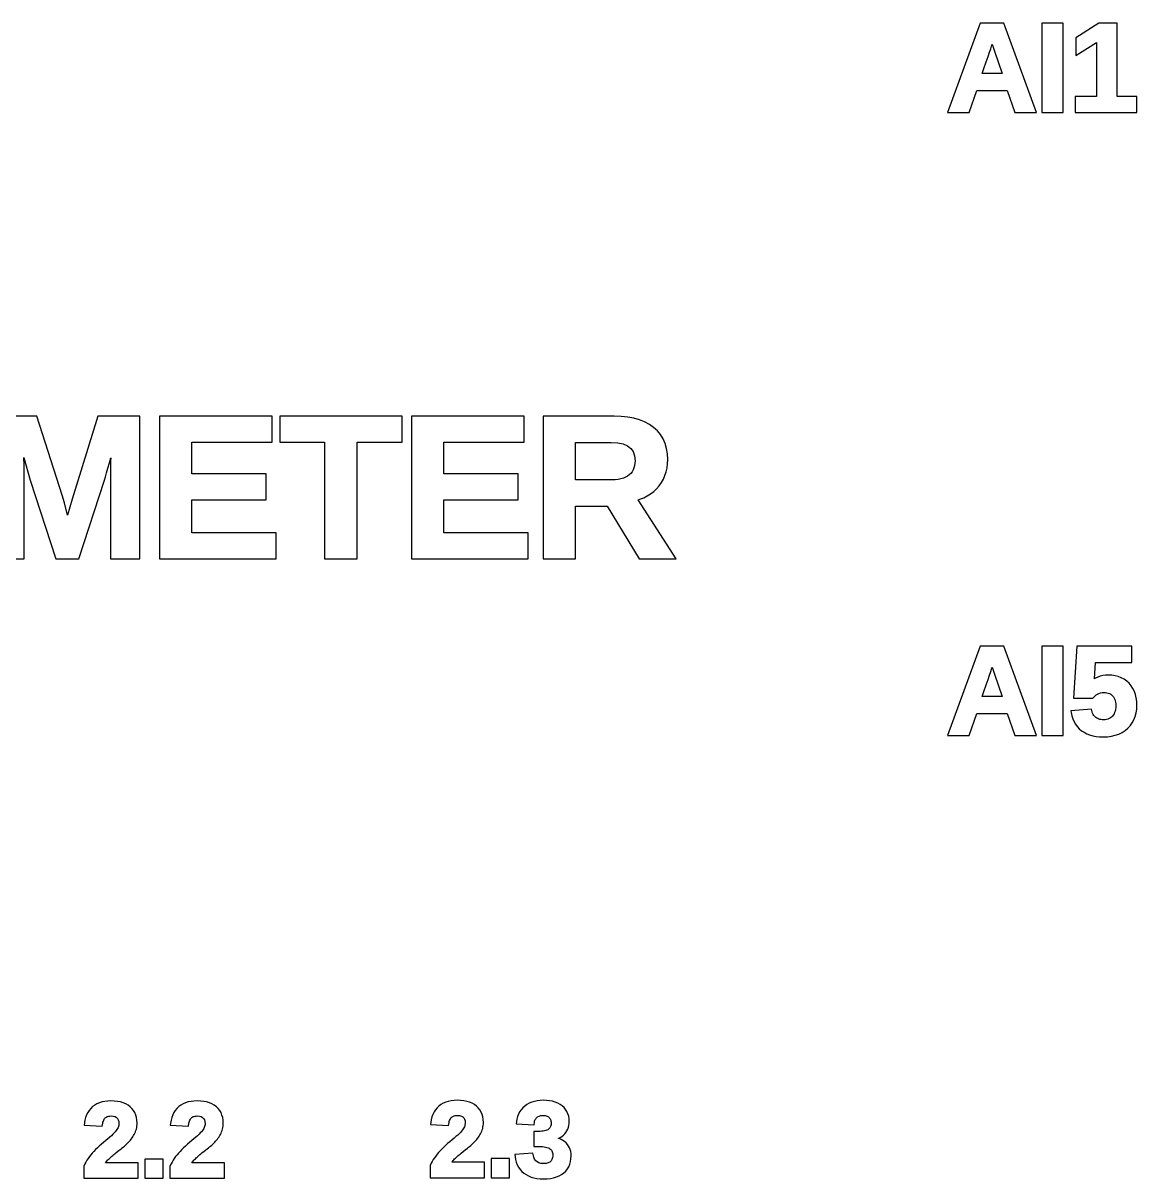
# Model space of a CAD drawing. Header units: metres. Extents: x 3 to 171, y -107 to -32.
# Drawn here: x 46.23 to 78.39, y -64.91 to -31.55 of the extents above; entities that cross this region are included whole.
import ezdxf

# ---------------------------------------------------------------- set-up
doc = ezdxf.new("R2010")
doc.units = ezdxf.units.M

msp = doc.modelspace()

# ---------------------------------------------------------------- linework, layer by layer
for p, q in [((73.8673, -31.5488), (72.9246, -34.1331)), ((74.5509, -31.5488), (73.8673, -31.5488)), ((75.49, -34.1331), (74.5509, -31.5488)), ((76.2645, -31.5488), (75.6444, -31.5488)), ((75.6444, -31.5488), (75.6444, -34.1331)), ((76.2645, -34.1331), (76.2645, -31.5488)), ((77.287, -31.5488), (76.6294, -31.9754)), ((77.8208, -31.5488), (77.287, -31.5488)), ((77.8208, -33.6646), (77.8208, -31.5488)), ((76.6294, -31.9754), (76.6294, -32.4824)), ((74.1358, -32.3844), (74.1688, -32.2866)), ((74.1688, -32.2866), (74.1915, -32.2184)), ((74.1915, -32.2184), (74.2039, -32.1797)), ((74.2039, -32.1797), (74.2108, -32.1571)), ((74.2108, -32.1571), (74.2744, -32.3585)), ((74.2744, -32.3585), (74.497, -33.0069)), ((76.6294, -32.4824), (77.2254, -32.1104)), ((77.2254, -32.1104), (77.2254, -33.6646)), ((73.9746, -32.8563), (74.0387, -32.6692)), ((74.0387, -32.6692), (74.0924, -32.5119)), ((74.0924, -32.5119), (74.1358, -32.3844)), ((73.923, -33.0069), (73.9746, -32.8563)), ((74.497, -33.0069), (73.923, -33.0069)), ((73.5517, -34.1331), (73.7721, -33.4983)), ((73.7721, -33.4983), (74.6478, -33.4983)), ((74.6478, -33.4983), (74.8682, -34.1331)), ((77.2254, -33.6646), (76.61, -33.6646)), ((76.61, -33.6646), (76.61, -34.1331)), ((78.3903, -33.6646), (77.8208, -33.6646)), ((78.3903, -34.1331), (78.3903, -33.6646)), ((72.9246, -34.1331), (73.5517, -34.1331)), ((74.8682, -34.1331), (75.49, -34.1331)), ((75.6444, -34.1331), (76.2645, -34.1331)), ((76.61, -34.1331), (78.3903, -34.1331)), ((46.6292, -42.8979), (45.4177, -42.8979)), ((47.3583, -45.1776), (46.6292, -42.8979)), ((48.3902, -42.8979), (47.6413, -45.2891)), ((49.5962, -42.8979), (48.3902, -42.8979)), ((49.5962, -47.0109), (49.5962, -42.8979)), ((53.4188, -42.8979), (50.163, -42.8979)), ((50.163, -42.8979), (50.163, -47.0109)), ((53.4188, -43.6472), (53.4188, -42.8979)), ((57.1728, -42.8979), (53.638, -42.8979)), ((53.638, -42.8979), (53.638, -43.6472)), ((57.1728, -43.6472), (57.1728, -42.8979)), ((60.6981, -42.8979), (57.4424, -42.8979)), ((57.4424, -42.8979), (57.4424, -47.0109)), ((60.6981, -43.6472), (60.6981, -42.8979)), ((63.2979, -42.8979), (61.242, -42.8979)), ((61.242, -42.8979), (61.242, -47.0109)), ((63.4988, -42.9043), (63.2979, -42.8979)), ((63.6875, -42.9236), (63.4988, -42.9043)), ((63.8634, -42.9559), (63.6875, -42.9236)), ((64.0262, -43.0013), (63.8634, -42.9559)), ((64.1761, -43.06), (64.0262, -43.0013)), ((64.3128, -43.1321), (64.1761, -43.06)), ((64.4361, -43.2177), (64.3128, -43.1321)), ((64.5446, -43.3159), (64.4361, -43.2177)), ((64.6367, -43.4261), (64.5446, -43.3159)), ((51.1033, -44.5555), (51.1033, -43.6472)), ((51.1033, -43.6472), (53.4188, -43.6472)), ((53.638, -43.6472), (54.9339, -43.6472)), ((54.9339, -43.6472), (54.9339, -47.0109)), ((55.8741, -43.6472), (57.1728, -43.6472)), ((55.8741, -47.0109), (55.8741, -43.6472)), ((58.3826, -44.5555), (58.3826, -43.6472)), ((58.3826, -43.6472), (60.6981, -43.6472)), ((62.1822, -44.7349), (62.1822, -43.6501)), ((62.1822, -43.6501), (63.2073, -43.6501)), ((63.2073, -43.6501), (63.3985, -43.6616)), ((63.3985, -43.6616), (63.5562, -43.6951)), ((63.5562, -43.6951), (63.6817, -43.7496)), ((64.7121, -43.5479), (64.6367, -43.4261)), ((64.7706, -43.6808), (64.7121, -43.5479)), ((64.8122, -43.8247), (64.7706, -43.6808)), ((63.6817, -43.7496), (63.7767, -43.8238)), ((63.7767, -43.8238), (63.8439, -43.9182)), ((63.8439, -43.9182), (63.885, -44.0358)), ((63.885, -44.0358), (63.8992, -44.1796)), ((64.837, -43.9791), (64.8122, -43.8247)), ((64.8452, -44.1439), (64.837, -43.9791)), ((46.2527, -44.1364), (46.2504, -44.0842)), ((46.2504, -44.0842), (46.4366, -44.7368)), ((46.2576, -44.2616), (46.2527, -44.1364)), ((46.2611, -44.3686), (46.2576, -44.2616)), ((46.2632, -44.4576), (46.2611, -44.3686)), ((48.6799, -44.3918), (48.7227, -44.239)), ((48.7227, -44.239), (48.7606, -44.1008)), ((48.7514, -44.3624), (48.7507, -44.41)), ((48.7524, -44.3272), (48.7514, -44.3624)), ((48.7543, -44.27), (48.7524, -44.3272)), ((48.7571, -44.1908), (48.7543, -44.27)), ((48.7606, -44.1008), (48.7571, -44.1908)), ((63.8854, -44.3219), (63.8683, -44.3853)), ((63.8957, -44.253), (63.8854, -44.3219)), ((63.8992, -44.1796), (63.8957, -44.253)), ((64.825, -44.3842), (64.8402, -44.2664)), ((64.8402, -44.2664), (64.8452, -44.1439)), ((46.2639, -44.5283), (46.2632, -44.4576)), ((46.2639, -47.0109), (46.2639, -44.5283)), ((48.5771, -44.7374), (48.6071, -44.6411)), ((48.6071, -44.6411), (48.6414, -44.5259)), ((48.6414, -44.5259), (48.6799, -44.3918)), ((48.7501, -44.4811), (48.75, -44.5049)), ((48.75, -44.5049), (48.75, -44.5285)), ((48.75, -44.5285), (48.75, -47.0109)), ((48.7503, -44.4574), (48.7501, -44.4811)), ((48.7505, -44.4337), (48.7503, -44.4574)), ((48.7507, -44.41), (48.7505, -44.4337)), ((53.245, -44.5555), (51.1033, -44.5555)), ((53.245, -45.3048), (53.245, -44.5555)), ((60.5244, -44.5555), (58.3826, -44.5555)), ((60.5244, -45.3048), (60.5244, -44.5555)), ((63.5623, -44.6857), (63.491, -44.707)), ((63.6267, -44.6586), (63.5623, -44.6857)), ((63.6838, -44.626), (63.6267, -44.6586)), ((63.734, -44.5877), (63.6838, -44.626)), ((63.7777, -44.5442), (63.734, -44.5877)), ((63.8145, -44.4961), (63.7777, -44.5442)), ((63.8447, -44.4432), (63.8145, -44.4961)), ((63.8683, -44.3853), (63.8447, -44.4432)), ((64.7178, -44.7099), (64.7638, -44.6061)), ((64.7638, -44.6061), (64.7995, -44.4975)), ((64.7995, -44.4975), (64.825, -44.3842)), ((46.4366, -44.7368), (47.1715, -47.0109)), ((47.8424, -47.0109), (48.5771, -44.7374)), ((63.2308, -44.7349), (62.1822, -44.7349)), ((63.3254, -44.7317), (63.2308, -44.7349)), ((63.412, -44.7224), (63.3254, -44.7317)), ((63.491, -44.707), (63.412, -44.7224)), ((64.4381, -45.0676), (64.5204, -44.9895)), ((64.5204, -44.9895), (64.5954, -44.9026)), ((64.5954, -44.9026), (64.6617, -44.8088)), ((64.6617, -44.8088), (64.7178, -44.7099)), ((47.4214, -45.3955), (47.3583, -45.1776)), ((47.6413, -45.2891), (47.5121, -45.7527)), ((51.1033, -46.2615), (51.1033, -45.3048)), ((51.1033, -45.3048), (53.245, -45.3048)), ((58.3826, -46.2615), (58.3826, -45.3048)), ((58.3826, -45.3048), (60.5244, -45.3048)), ((63.988, -45.3045), (64.0381, -45.2903)), ((65.0862, -47.0109), (63.988, -45.3045)), ((64.0381, -45.2903), (64.1485, -45.2482)), ((64.1485, -45.2482), (64.252, -45.1971)), ((64.252, -45.1971), (64.3486, -45.1368)), ((64.3486, -45.1368), (64.4381, -45.0676)), ((47.5121, -45.7527), (47.4214, -45.3955)), ((62.1822, -45.4871), (63.0896, -45.4871)), ((62.1822, -47.0109), (62.1822, -45.4871)), ((63.0896, -45.4871), (64.0209, -47.0109)), ((53.5356, -46.2615), (51.1033, -46.2615)), ((53.5356, -47.0109), (53.5356, -46.2615)), ((60.8149, -46.2615), (58.3826, -46.2615)), ((60.8149, -47.0109), (60.8149, -46.2615)), ((45.4177, -47.0109), (46.2639, -47.0109)), ((47.1715, -47.0109), (47.8424, -47.0109)), ((48.75, -47.0109), (49.5962, -47.0109)), ((50.163, -47.0109), (53.5356, -47.0109)), ((54.9339, -47.0109), (55.8741, -47.0109)), ((57.4424, -47.0109), (60.8149, -47.0109)), ((61.242, -47.0109), (62.1822, -47.0109)), ((64.0209, -47.0109), (65.0862, -47.0109)), ((73.8673, -49.5309), (72.9246, -52.1152)), ((74.5509, -49.5309), (73.8673, -49.5309)), ((75.49, -52.1152), (74.5509, -49.5309)), ((76.2645, -49.5309), (75.6444, -49.5309)), ((75.6444, -49.5309), (75.6444, -52.1152)), ((76.2645, -52.1152), (76.2645, -49.5309)), ((76.6553, -49.5309), (76.5628, -51.0291)), ((78.2457, -49.5309), (76.6553, -49.5309)), ((78.2457, -49.9995), (78.2457, -49.5309)), ((77.1682, -50.4738), (77.1988, -49.9995)), ((77.1988, -49.9995), (78.2457, -49.9995)), ((74.0924, -50.4941), (74.1358, -50.3665)), ((74.1358, -50.3665), (74.1688, -50.2687)), ((74.1688, -50.2687), (74.1915, -50.2005)), ((74.1915, -50.2005), (74.2039, -50.1618)), ((74.2039, -50.1618), (74.2108, -50.1392)), ((74.2108, -50.1392), (74.2744, -50.3406)), ((74.2744, -50.3406), (74.497, -50.989)), ((77.4813, -50.3718), (77.405, -50.3822)), ((77.5611, -50.3684), (77.4813, -50.3718)), ((77.6641, -50.3731), (77.5611, -50.3684)), ((77.7618, -50.3873), (77.6641, -50.3731)), ((73.9746, -50.8384), (74.0387, -50.6514)), ((74.0387, -50.6514), (74.0924, -50.4941)), ((77.1973, -50.4555), (77.1682, -50.4738)), ((77.2628, -50.424), (77.1973, -50.4555)), ((77.3321, -50.3996), (77.2628, -50.424)), ((77.405, -50.3822), (77.3321, -50.3996)), ((77.8541, -50.4112), (77.7618, -50.3873)), ((77.9407, -50.4449), (77.8541, -50.4112)), ((78.0213, -50.4883), (77.9407, -50.4449)), ((78.0958, -50.5414), (78.0213, -50.4883)), ((78.1639, -50.6041), (78.0958, -50.5414)), ((78.2243, -50.675), (78.1639, -50.6041)), ((78.2754, -50.7529), (78.2243, -50.675)), ((73.923, -50.989), (73.9746, -50.8384)), ((74.497, -50.989), (73.923, -50.989)), ((76.5628, -51.0291), (77.1211, -51.0291)), ((77.1211, -51.0291), (77.1728, -50.9725)), ((77.1728, -50.9725), (77.2099, -50.9406)), ((77.2099, -50.9406), (77.2494, -50.9147)), ((77.2494, -50.9147), (77.2914, -50.8947)), ((77.2914, -50.8947), (77.3363, -50.8804)), ((77.3363, -50.8804), (77.3842, -50.8717)), ((77.3842, -50.8717), (77.4362, -50.8687)), ((77.4362, -50.8687), (77.4827, -50.8709)), ((77.4827, -50.8709), (77.5256, -50.8773)), ((77.5256, -50.8773), (77.565, -50.8878)), ((77.565, -50.8878), (77.6006, -50.9021)), ((77.6006, -50.9021), (77.6331, -50.9204)), ((77.6331, -50.9204), (77.6625, -50.9427)), ((77.6625, -50.9427), (77.6893, -50.9693)), ((77.6893, -50.9693), (77.7132, -50.9996)), ((77.7132, -50.9996), (77.7334, -51.0328)), ((77.7334, -51.0328), (77.7502, -51.0693)), ((78.3171, -50.8374), (78.2754, -50.7529)), ((78.3493, -50.9284), (78.3171, -50.8374)), ((78.3722, -51.0256), (78.3493, -50.9284)), ((78.3858, -51.1289), (78.3722, -51.0256)), ((77.0761, -51.3508), (76.483, -51.3994)), ((77.099, -51.4321), (77.0761, -51.3508)), ((77.7502, -51.0693), (77.7634, -51.1088)), ((77.7724, -51.3591), (77.7621, -51.4073)), ((77.7634, -51.1088), (77.7729, -51.1519)), ((77.7786, -51.3065), (77.7724, -51.3591)), ((77.7729, -51.1519), (77.7788, -51.1987)), ((77.7807, -51.2489), (77.7786, -51.3065)), ((77.7788, -51.1987), (77.7807, -51.2489)), ((78.3693, -51.4607), (78.3851, -51.3526)), ((78.3851, -51.3526), (78.3904, -51.2384)), ((78.3904, -51.2384), (78.3858, -51.1289)), ((73.5517, -52.1152), (73.7721, -51.4804)), ((73.7721, -51.4804), (74.6478, -51.4804)), ((74.6478, -51.4804), (74.8682, -52.1152)), ((76.483, -51.3994), (76.5139, -51.5453)), ((76.5139, -51.5453), (76.541, -51.632)), ((76.541, -51.632), (76.5758, -51.7127)), ((77.1123, -51.4683), (77.099, -51.4321)), ((77.1276, -51.5007), (77.1123, -51.4683)), ((77.1446, -51.5293), (77.1276, -51.5007)), ((77.1635, -51.5544), (77.1446, -51.5293)), ((77.1839, -51.576), (77.1635, -51.5544)), ((77.2064, -51.5947), (77.1839, -51.576)), ((77.2312, -51.6109), (77.2064, -51.5947)), ((77.258, -51.6249), (77.2312, -51.6109)), ((77.2869, -51.6363), (77.258, -51.6249)), ((77.3179, -51.6453), (77.2869, -51.6363)), ((77.3513, -51.6519), (77.3179, -51.6453)), ((77.3871, -51.6559), (77.3513, -51.6519)), ((77.425, -51.6572), (77.3871, -51.6559)), ((77.4716, -51.655), (77.425, -51.6572)), ((77.5148, -51.6486), (77.4716, -51.655)), ((77.5544, -51.638), (77.5148, -51.6486)), ((77.5908, -51.6235), (77.5544, -51.638)), ((77.6244, -51.6048), (77.5908, -51.6235)), ((77.6554, -51.5821), (77.6244, -51.6048)), ((77.6839, -51.555), (77.6554, -51.5821)), ((77.7089, -51.5243), (77.6839, -51.555)), ((77.7304, -51.4895), (77.7089, -51.5243)), ((77.7481, -51.4506), (77.7304, -51.4895)), ((77.7621, -51.4073), (77.7481, -51.4506)), ((78.2572, -51.7468), (78.3054, -51.6581)), ((78.3054, -51.6581), (78.3428, -51.5626)), ((78.3428, -51.5626), (78.3693, -51.4607)), ((76.5758, -51.7127), (76.6183, -51.7873)), ((76.6183, -51.7873), (76.6684, -51.8555)), ((76.6684, -51.8555), (76.7262, -51.9172)), ((76.7262, -51.9172), (76.7913, -51.9721)), ((76.7913, -51.9721), (76.8633, -52.0199)), ((76.8633, -52.0199), (76.9414, -52.0602)), ((77.8691, -52.0704), (77.9634, -52.0249)), ((77.9634, -52.0249), (78.05, -51.9691)), ((78.05, -51.9691), (78.1288, -51.9032)), ((78.1288, -51.9032), (78.1983, -51.8286)), ((78.1983, -51.8286), (78.2572, -51.7468)), ((72.9246, -52.1152), (73.5517, -52.1152)), ((74.8682, -52.1152), (75.49, -52.1152)), ((75.6444, -52.1152), (76.2645, -52.1152)), ((76.9414, -52.0602), (77.0256, -52.0929)), ((77.0256, -52.0929), (77.1155, -52.1182)), ((77.1155, -52.1182), (77.2113, -52.1362)), ((77.2113, -52.1362), (77.3127, -52.1469)), ((77.3127, -52.1469), (77.4201, -52.1505)), ((77.4201, -52.1505), (77.5428, -52.1455)), ((77.5428, -52.1455), (77.6587, -52.1306)), ((77.6587, -52.1306), (77.7675, -52.1057)), ((77.7675, -52.1057), (77.8691, -52.0704)), ((48.432, -62.712), (48.3612, -62.7424)), ((48.5079, -62.6886), (48.432, -62.712)), ((48.5889, -62.672), (48.5079, -62.6886)), ((48.6749, -62.6621), (48.5889, -62.672)), ((48.7658, -62.6588), (48.6749, -62.6621)), ((48.8634, -62.6621), (48.7658, -62.6588)), ((48.9549, -62.672), (48.8634, -62.6621)), ((49.0404, -62.6888), (48.9549, -62.672)), ((49.1198, -62.7124), (49.0404, -62.6888)), ((49.1932, -62.743), (49.1198, -62.7124)), ((50.9205, -62.712), (50.8497, -62.7424)), ((50.9964, -62.6886), (50.9205, -62.712)), ((51.0774, -62.672), (50.9964, -62.6886)), ((51.1634, -62.6621), (51.0774, -62.672)), ((51.2544, -62.6588), (51.1634, -62.6621)), ((51.3519, -62.6621), (51.2544, -62.6588)), ((51.4434, -62.672), (51.3519, -62.6621)), ((51.5289, -62.6888), (51.4434, -62.672)), ((51.6084, -62.7124), (51.5289, -62.6888)), ((51.6817, -62.743), (51.6084, -62.7124)), ((58.4319, -62.6949), (58.3612, -62.7253)), ((58.5079, -62.6714), (58.4319, -62.6949)), ((58.5889, -62.6548), (58.5079, -62.6714)), ((58.6749, -62.6449), (58.5889, -62.6548)), ((58.7658, -62.6416), (58.6749, -62.6449)), ((58.8634, -62.6449), (58.7658, -62.6416)), ((58.9549, -62.6549), (58.8634, -62.6449)), ((59.0404, -62.6716), (58.9549, -62.6549)), ((59.1198, -62.6952), (59.0404, -62.6716)), ((59.1932, -62.7259), (59.1198, -62.6952)), ((60.9153, -62.6948), (60.8434, -62.7251)), ((60.9918, -62.6714), (60.9153, -62.6948)), ((61.0729, -62.6548), (60.9918, -62.6714)), ((61.1584, -62.6449), (61.0729, -62.6548)), ((61.2484, -62.6416), (61.1584, -62.6449)), ((61.3432, -62.6448), (61.2484, -62.6416)), ((61.4325, -62.6543), (61.3432, -62.6448)), ((61.5163, -62.6703), (61.4325, -62.6543)), ((61.5946, -62.6928), (61.5163, -62.6703)), ((61.6673, -62.7221), (61.5946, -62.6928)), ((48.0951, -62.9951), (48.0614, -63.0639)), ((48.1354, -62.9321), (48.0951, -62.9951)), ((48.1825, -62.8751), (48.1354, -62.9321)), ((48.2361, -62.8242), (48.1825, -62.8751)), ((48.2959, -62.7798), (48.2361, -62.8242)), ((48.3612, -62.7424), (48.2959, -62.7798)), ((49.2602, -62.7809), (49.1932, -62.743)), ((49.3206, -62.8259), (49.2602, -62.7809)), ((49.3736, -62.8774), (49.3206, -62.8259)), ((49.4186, -62.9347), (49.3736, -62.8774)), ((49.4555, -62.9977), (49.4186, -62.9347)), ((49.484, -63.0659), (49.4555, -62.9977)), ((50.5836, -62.9951), (50.5499, -63.0639)), ((50.624, -62.9321), (50.5836, -62.9951)), ((50.6711, -62.8751), (50.624, -62.9321)), ((50.7247, -62.8242), (50.6711, -62.8751)), ((50.7844, -62.7798), (50.7247, -62.8242)), ((50.8497, -62.7424), (50.7844, -62.7798)), ((51.7487, -62.7809), (51.6817, -62.743)), ((51.8091, -62.8259), (51.7487, -62.7809)), ((51.8621, -62.8774), (51.8091, -62.8259)), ((51.9072, -62.9347), (51.8621, -62.8774)), ((51.944, -62.9977), (51.9072, -62.9347)), ((51.9725, -63.0659), (51.944, -62.9977)), ((58.0614, -63.0467), (58.0344, -63.1209)), ((58.0951, -62.978), (58.0614, -63.0467)), ((58.1354, -62.915), (58.0951, -62.978)), ((58.1825, -62.8579), (58.1354, -62.915)), ((58.2361, -62.807), (58.1825, -62.8579)), ((58.2959, -62.7627), (58.2361, -62.807)), ((58.3612, -62.7253), (58.2959, -62.7627)), ((59.2602, -62.7637), (59.1932, -62.7259)), ((59.3205, -62.8087), (59.2602, -62.7637)), ((59.3736, -62.8602), (59.3205, -62.8087)), ((59.4186, -62.9175), (59.3736, -62.8602)), ((59.4555, -62.9805), (59.4186, -62.9175)), ((59.484, -63.0487), (59.4555, -62.9805)), ((59.5042, -63.1219), (59.484, -63.0487)), ((60.5324, -63.0385), (60.5047, -63.1093)), ((60.5673, -62.9727), (60.5324, -63.0385)), ((60.6093, -62.9119), (60.5673, -62.9727)), ((60.6584, -62.8563), (60.6093, -62.9119)), ((60.7144, -62.8062), (60.6584, -62.8563)), ((60.7764, -62.7622), (60.7144, -62.8062)), ((60.8434, -62.7251), (60.7764, -62.7622)), ((61.7342, -62.7581), (61.6673, -62.7221)), ((61.7952, -62.801), (61.7342, -62.7581)), ((61.8492, -62.8501), (61.7952, -62.801)), ((61.8953, -62.9047), (61.8492, -62.8501)), ((61.9331, -62.9646), (61.8953, -62.9047)), ((61.9625, -63.0295), (61.9331, -62.9646)), ((61.9833, -63.0991), (61.9625, -63.0295)), ((48.014, -63.2176), (47.9915, -63.3554)), ((47.9915, -63.3554), (48.5135, -63.3849)), ((48.0344, -63.138), (48.014, -63.2176)), ((48.0614, -63.0639), (48.0344, -63.138)), ((48.5135, -63.3849), (48.528, -63.3028)), ((48.528, -63.3028), (48.5361, -63.2693)), ((48.5361, -63.2693), (48.546, -63.2392)), ((48.546, -63.2392), (48.5573, -63.2125)), ((48.5573, -63.2125), (48.5701, -63.1887)), ((48.5701, -63.1887), (48.5842, -63.1681)), ((48.5842, -63.1681), (48.5993, -63.1507)), ((48.5993, -63.1507), (48.616, -63.1358)), ((48.616, -63.1358), (48.6347, -63.1232)), ((48.6347, -63.1232), (48.6557, -63.1128)), ((48.6557, -63.1128), (48.6795, -63.1044)), ((48.6795, -63.1044), (48.7061, -63.0982)), ((48.7061, -63.0982), (48.736, -63.0944)), ((48.736, -63.0944), (48.768, -63.0931)), ((48.768, -63.0931), (48.8335, -63.0981)), ((48.8335, -63.0981), (48.8852, -63.1121)), ((48.8852, -63.1121), (48.9244, -63.1339)), ((48.9244, -63.1339), (48.9539, -63.1632)), ((48.9539, -63.1632), (48.9757, -63.2022)), ((48.9757, -63.2022), (48.9897, -63.2533)), ((48.9888, -63.3709), (48.9811, -63.3985)), ((48.9933, -63.3442), (48.9888, -63.3709)), ((48.9897, -63.2533), (48.9948, -63.318)), ((48.9948, -63.318), (48.9933, -63.3442)), ((49.5042, -63.1391), (49.484, -63.0659)), ((49.5162, -63.2171), (49.5042, -63.1391)), ((49.515, -63.3876), (49.5188, -63.3442)), ((49.5201, -63.2992), (49.5162, -63.2171)), ((49.5188, -63.3442), (49.5201, -63.2992)), ((50.5026, -63.2176), (50.48, -63.3554)), ((50.48, -63.3554), (51.0021, -63.3849)), ((50.523, -63.138), (50.5026, -63.2176)), ((50.5499, -63.0639), (50.523, -63.138)), ((51.0021, -63.3849), (51.0165, -63.3028)), ((51.0165, -63.3028), (51.0247, -63.2693)), ((51.0247, -63.2693), (51.0345, -63.2392)), ((51.0345, -63.2392), (51.0458, -63.2125)), ((51.0458, -63.2125), (51.0586, -63.1887)), ((51.0586, -63.1887), (51.0728, -63.1681)), ((51.0728, -63.1681), (51.0879, -63.1507)), ((51.0879, -63.1507), (51.1046, -63.1358)), ((51.1046, -63.1358), (51.1232, -63.1232)), ((51.1232, -63.1232), (51.1442, -63.1128)), ((51.1442, -63.1128), (51.168, -63.1044)), ((51.168, -63.1044), (51.1947, -63.0982)), ((51.1947, -63.0982), (51.2245, -63.0944)), ((51.2245, -63.0944), (51.2565, -63.0931)), ((51.2565, -63.0931), (51.3221, -63.0981)), ((51.3221, -63.0981), (51.3737, -63.1121)), ((51.3737, -63.1121), (51.413, -63.1339)), ((51.413, -63.1339), (51.4425, -63.1632)), ((51.4425, -63.1632), (51.4643, -63.2022)), ((51.4643, -63.2022), (51.4783, -63.2533)), ((51.4773, -63.3709), (51.4696, -63.3985)), ((51.4818, -63.3442), (51.4773, -63.3709)), ((51.4783, -63.2533), (51.4833, -63.318)), ((51.4833, -63.318), (51.4818, -63.3442)), ((51.9927, -63.1391), (51.9725, -63.0659)), ((52.0047, -63.2171), (51.9927, -63.1391)), ((52.0035, -63.3876), (52.0074, -63.3442)), ((52.0086, -63.2992), (52.0047, -63.2171)), ((52.0074, -63.3442), (52.0086, -63.2992)), ((58.014, -63.2004), (57.9915, -63.3382)), ((57.9915, -63.3382), (58.5135, -63.3677)), ((58.0344, -63.1209), (58.014, -63.2004)), ((58.5135, -63.3677), (58.528, -63.2856)), ((58.528, -63.2856), (58.5361, -63.2521)), ((58.5361, -63.2521), (58.5459, -63.2221)), ((58.5459, -63.2221), (58.5573, -63.1952)), ((58.5573, -63.1952), (58.5701, -63.1716)), ((58.5701, -63.1716), (58.5842, -63.151)), ((58.5842, -63.151), (58.5994, -63.1334)), ((58.5994, -63.1334), (58.616, -63.1186)), ((58.616, -63.1186), (58.6347, -63.106)), ((58.6347, -63.106), (58.6556, -63.0956)), ((58.6556, -63.0956), (58.6795, -63.0872)), ((58.6795, -63.0872), (58.7061, -63.081)), ((58.7061, -63.081), (58.736, -63.0772)), ((58.736, -63.0772), (58.768, -63.0759)), ((58.768, -63.0759), (58.8335, -63.0809)), ((58.8335, -63.0809), (58.8852, -63.095)), ((58.8852, -63.095), (58.9244, -63.1167)), ((58.9244, -63.1167), (58.9539, -63.146)), ((58.9539, -63.146), (58.9757, -63.185)), ((58.9811, -63.3813), (58.9701, -63.4095)), ((58.9757, -63.185), (58.9897, -63.2361)), ((58.9888, -63.3537), (58.9811, -63.3813)), ((58.9933, -63.327), (58.9888, -63.3537)), ((58.9897, -63.2361), (58.9948, -63.3009)), ((58.9948, -63.3009), (58.9933, -63.327)), ((59.5162, -63.1999), (59.5042, -63.1219)), ((59.5086, -63.4129), (59.515, -63.3705)), ((59.515, -63.3705), (59.5188, -63.327)), ((59.5201, -63.282), (59.5162, -63.1999)), ((59.5188, -63.327), (59.5201, -63.282)), ((60.4842, -63.1846), (60.462, -63.3165)), ((60.462, -63.3165), (60.9831, -63.3536)), ((60.5047, -63.1093), (60.4842, -63.1846)), ((60.9831, -63.3536), (60.9937, -63.2728)), ((60.9937, -63.2728), (61.0003, -63.2434)), ((61.0003, -63.2434), (61.009, -63.217)), ((61.009, -63.217), (61.0199, -63.193)), ((61.0199, -63.193), (61.0327, -63.1715)), ((61.0327, -63.1715), (61.0477, -63.1521)), ((61.0477, -63.1521), (61.0649, -63.1346)), ((61.0649, -63.1346), (61.0841, -63.1194)), ((61.0841, -63.1194), (61.105, -63.1064)), ((61.105, -63.1064), (61.1279, -63.0956)), ((61.1279, -63.0956), (61.1526, -63.0872)), ((61.1526, -63.0872), (61.1796, -63.081)), ((61.1796, -63.081), (61.2092, -63.0772)), ((61.2092, -63.0772), (61.2411, -63.0759)), ((61.2411, -63.0759), (61.2751, -63.0772)), ((61.2751, -63.0772), (61.3062, -63.0812)), ((61.3062, -63.0812), (61.3338, -63.0875)), ((61.3338, -63.0875), (61.3585, -63.0961)), ((61.3585, -63.0961), (61.3803, -63.1069)), ((61.3803, -63.1069), (61.3994, -63.1197)), ((61.3994, -63.1197), (61.4164, -63.1348)), ((61.4164, -63.1348), (61.4314, -63.1523)), ((61.4314, -63.1523), (61.4441, -63.1714)), ((61.4441, -63.1714), (61.4547, -63.1928)), ((61.4547, -63.1928), (61.4631, -63.2164)), ((61.4681, -63.3658), (61.4605, -63.3926)), ((61.4631, -63.2164), (61.4693, -63.2428)), ((61.4728, -63.3361), (61.4681, -63.3658)), ((61.4693, -63.2428), (61.4731, -63.2717)), ((61.4744, -63.3031), (61.4728, -63.3361)), ((61.4731, -63.2717), (61.4744, -63.3031)), ((61.9764, -63.4213), (61.9894, -63.3672)), ((61.9957, -63.173), (61.9833, -63.0991)), ((61.9894, -63.3672), (61.9971, -63.3104)), ((61.9997, -63.2509), (61.9957, -63.173)), ((61.9971, -63.3104), (61.9997, -63.2509)), ((48.7289, -63.7065), (48.6747, -63.7531)), ((48.7775, -63.6626), (48.7289, -63.7065)), ((48.8206, -63.6215), (48.7775, -63.6626)), ((48.8582, -63.5832), (48.8206, -63.6215)), ((48.89, -63.5479), (48.8582, -63.5832)), ((48.9163, -63.5155), (48.89, -63.5479)), ((48.9379, -63.4851), (48.9163, -63.5155)), ((48.9557, -63.4557), (48.9379, -63.4851)), ((48.9701, -63.4266), (48.9557, -63.4557)), ((48.9811, -63.3985), (48.9701, -63.4266)), ((49.3755, -63.7259), (49.3979, -63.6928)), ((49.3979, -63.6928), (49.419, -63.6588)), ((49.419, -63.6588), (49.4386, -63.6241)), ((49.4386, -63.6241), (49.457, -63.5883)), ((49.457, -63.5883), (49.4737, -63.5508)), ((49.4737, -63.5508), (49.4879, -63.5117)), ((49.4879, -63.5117), (49.4996, -63.4715)), ((49.4996, -63.4715), (49.5086, -63.4301)), ((49.5086, -63.4301), (49.515, -63.3876)), ((51.2174, -63.7065), (51.1632, -63.7531)), ((51.266, -63.6626), (51.2174, -63.7065)), ((51.3092, -63.6215), (51.266, -63.6626)), ((51.3467, -63.5831), (51.3092, -63.6215)), ((51.3785, -63.5479), (51.3467, -63.5831)), ((51.4048, -63.5155), (51.3785, -63.5479)), ((51.4264, -63.4851), (51.4048, -63.5155)), ((51.4442, -63.4557), (51.4264, -63.4851)), ((51.4587, -63.4266), (51.4442, -63.4557)), ((51.4696, -63.3985), (51.4587, -63.4266)), ((51.864, -63.7259), (51.8865, -63.6928)), ((51.8865, -63.6928), (51.9075, -63.6588)), ((51.9075, -63.6588), (51.9271, -63.6241)), ((51.9271, -63.6241), (51.9455, -63.5883)), ((51.9455, -63.5883), (51.9622, -63.5508)), ((51.9622, -63.5508), (51.9765, -63.5117)), ((51.9765, -63.5117), (51.9881, -63.4715)), ((51.9881, -63.4715), (51.9971, -63.4301)), ((51.9971, -63.4301), (52.0035, -63.3876)), ((58.7289, -63.6893), (58.6747, -63.7359)), ((58.7778, -63.6452), (58.7289, -63.6893)), ((58.8204, -63.6045), (58.7778, -63.6452)), ((58.8582, -63.566), (58.8204, -63.6045)), ((58.89, -63.5307), (58.8582, -63.566)), ((58.9163, -63.4983), (58.89, -63.5307)), ((58.9379, -63.468), (58.9163, -63.4983)), ((58.9557, -63.4384), (58.9379, -63.468)), ((58.9701, -63.4095), (58.9557, -63.4384)), ((59.3516, -63.741), (59.3755, -63.7087)), ((59.3755, -63.7087), (59.3979, -63.6756)), ((59.3979, -63.6756), (59.419, -63.6417)), ((59.419, -63.6417), (59.4386, -63.6069)), ((59.4386, -63.6069), (59.457, -63.5711)), ((59.457, -63.5711), (59.4737, -63.5336)), ((59.4737, -63.5336), (59.4879, -63.4945)), ((59.4879, -63.4945), (59.4996, -63.4543)), ((59.4996, -63.4543), (59.5086, -63.4129)), ((61.1614, -63.5383), (60.9747, -63.5383)), ((60.9747, -63.5383), (60.9747, -63.9769)), ((61.2085, -63.5368), (61.1614, -63.5383)), ((61.251, -63.5327), (61.2085, -63.5368)), ((61.2892, -63.5259), (61.251, -63.5327)), ((61.3234, -63.5166), (61.2892, -63.5259)), ((61.3534, -63.505), (61.3234, -63.5166)), ((61.3795, -63.4913), (61.3534, -63.505)), ((61.4019, -63.4755), (61.3795, -63.4913)), ((61.4211, -63.4577), (61.4019, -63.4755)), ((61.4371, -63.4381), (61.4211, -63.4577)), ((61.4502, -63.4165), (61.4371, -63.4381)), ((61.4605, -63.3926), (61.4502, -63.4165)), ((61.6891, -63.7376), (61.7409, -63.7115)), ((61.7409, -63.7115), (61.7886, -63.6812)), ((61.7886, -63.6812), (61.832, -63.6469)), ((61.832, -63.6469), (61.871, -63.6086)), ((61.871, -63.6086), (61.9053, -63.5666)), ((61.9053, -63.5666), (61.9343, -63.5212)), ((61.9343, -63.5212), (61.958, -63.4727)), ((61.958, -63.4727), (61.9764, -63.4213)), ((48.3749, -64.0134), (48.3227, -64.0648)), ((48.4302, -63.9615), (48.3749, -64.0134)), ((48.4886, -63.909), (48.4302, -63.9615)), ((48.5502, -63.856), (48.4886, -63.909)), ((48.6147, -63.8026), (48.5502, -63.856)), ((48.6747, -63.7531), (48.6147, -63.8026)), ((48.9668, -64.1137), (49.06, -64.0397)), ((49.06, -64.0397), (49.0918, -64.0145)), ((49.0918, -64.0145), (49.1238, -63.9885)), ((49.1238, -63.9885), (49.1552, -63.9619)), ((49.1552, -63.9619), (49.1858, -63.9346)), ((49.1858, -63.9346), (49.2155, -63.9069)), ((49.2155, -63.9069), (49.2445, -63.8786)), ((49.2445, -63.8786), (49.2725, -63.8497)), ((49.2725, -63.8497), (49.2999, -63.8202)), ((49.2999, -63.8202), (49.3264, -63.7896)), ((49.3264, -63.7896), (49.3516, -63.7582)), ((49.3516, -63.7582), (49.3755, -63.7259)), ((50.8634, -64.0134), (50.8113, -64.0648)), ((50.9187, -63.9615), (50.8634, -64.0134)), ((50.9772, -63.909), (50.9187, -63.9615)), ((51.0388, -63.856), (50.9772, -63.909)), ((51.1032, -63.8026), (51.0388, -63.856)), ((51.1632, -63.7531), (51.1032, -63.8026)), ((51.4554, -64.1137), (51.5485, -64.0397)), ((51.5485, -64.0397), (51.5803, -64.0145)), ((51.5803, -64.0145), (51.6123, -63.9885)), ((51.6123, -63.9885), (51.6438, -63.9619)), ((51.6438, -63.9619), (51.6743, -63.9346)), ((51.6743, -63.9346), (51.7041, -63.9069)), ((51.7041, -63.9069), (51.733, -63.8786)), ((51.733, -63.8786), (51.7611, -63.8497)), ((51.7611, -63.8497), (51.7885, -63.8202)), ((51.7885, -63.8202), (51.815, -63.7896)), ((51.815, -63.7896), (51.8402, -63.7582)), ((51.8402, -63.7582), (51.864, -63.7259)), ((58.3227, -64.0477), (58.2737, -64.0986)), ((58.3749, -63.9962), (58.3227, -64.0477)), ((58.4302, -63.9443), (58.3749, -63.9962)), ((58.4886, -63.8918), (58.4302, -63.9443)), ((58.5502, -63.8387), (58.4886, -63.8918)), ((58.6147, -63.7855), (58.5502, -63.8387)), ((58.6747, -63.7359), (58.6147, -63.7855)), ((58.9976, -64.0721), (59.06, -64.0225)), ((59.06, -64.0225), (59.0918, -63.9973)), ((59.0918, -63.9973), (59.1238, -63.9713)), ((59.1238, -63.9713), (59.1552, -63.9447)), ((59.1552, -63.9447), (59.1858, -63.9174)), ((59.1858, -63.9174), (59.2155, -63.8897)), ((59.2155, -63.8897), (59.2444, -63.8614)), ((59.2444, -63.8614), (59.2725, -63.8325)), ((59.2725, -63.8325), (59.2999, -63.8029)), ((59.2999, -63.8029), (59.3264, -63.7724)), ((59.3264, -63.7724), (59.3516, -63.741)), ((60.9747, -63.9769), (61.1701, -63.9769)), ((61.1701, -63.9769), (61.2231, -63.9784)), ((61.2231, -63.9784), (61.2709, -63.9827)), ((61.2709, -63.9827), (61.3142, -63.9897)), ((61.3142, -63.9897), (61.3529, -63.9993)), ((61.3529, -63.9993), (61.3871, -64.0113)), ((61.3871, -64.0113), (61.4169, -64.0255)), ((61.4169, -64.0255), (61.4427, -64.042)), ((61.4427, -64.042), (61.4643, -64.0602)), ((61.685, -63.7392), (61.6891, -63.7376)), ((61.7048, -63.7456), (61.685, -63.7392)), ((61.7625, -63.7702), (61.7048, -63.7456)), ((61.8157, -63.7996), (61.7625, -63.7702)), ((61.8643, -63.8338), (61.8157, -63.7996)), ((61.9082, -63.8729), (61.8643, -63.8338)), ((61.9467, -63.9159), (61.9082, -63.8729)), ((61.9794, -63.9625), (61.9467, -63.9159)), ((62.0062, -64.0125), (61.9794, -63.9625)), ((62.027, -64.0656), (62.0062, -64.0125)), ((48.0727, -64.3715), (48.041, -64.4241)), ((48.1072, -64.3194), (48.0727, -64.3715)), ((48.1446, -64.2679), (48.1072, -64.3194)), ((48.1848, -64.2168), (48.1446, -64.2679)), ((48.2278, -64.1662), (48.1848, -64.2168)), ((48.2737, -64.1157), (48.2278, -64.1662)), ((48.3227, -64.0648), (48.2737, -64.1157)), ((48.6478, -64.3971), (48.6682, -64.3738)), ((48.6682, -64.3738), (48.6901, -64.351)), ((48.6901, -64.351), (48.7145, -64.3272)), ((48.7145, -64.3272), (48.739, -64.304)), ((48.739, -64.304), (48.7653, -64.2801)), ((48.7653, -64.2801), (48.792, -64.2563)), ((48.792, -64.2563), (48.8188, -64.2333)), ((48.8188, -64.2333), (48.847, -64.2098)), ((48.847, -64.2098), (48.8765, -64.1859)), ((48.8765, -64.1859), (48.9061, -64.1622)), ((48.9061, -64.1622), (48.9668, -64.1137)), ((50.274, -64.3372), (49.7429, -64.3372)), ((49.7429, -64.3372), (49.7429, -64.8922)), ((50.274, -64.8922), (50.274, -64.3372)), ((50.5612, -64.3715), (50.5296, -64.4241)), ((50.5958, -64.3194), (50.5612, -64.3715)), ((50.6331, -64.2679), (50.5958, -64.3194)), ((50.6734, -64.2168), (50.6331, -64.2679)), ((50.7164, -64.1662), (50.6734, -64.2168)), ((50.7623, -64.1157), (50.7164, -64.1662)), ((50.8113, -64.0648), (50.7623, -64.1157)), ((51.1363, -64.3971), (51.1567, -64.3738)), ((51.1567, -64.3738), (51.1786, -64.351)), ((51.1786, -64.351), (51.203, -64.3272)), ((51.203, -64.3272), (51.2276, -64.304)), ((51.2276, -64.304), (51.2538, -64.2801)), ((51.2538, -64.2801), (51.2806, -64.2563)), ((51.2806, -64.2563), (51.3074, -64.2333)), ((51.3074, -64.2333), (51.3356, -64.2098)), ((51.3356, -64.2098), (51.365, -64.1859)), ((51.365, -64.1859), (51.3946, -64.1622)), ((51.3946, -64.1622), (51.4554, -64.1137)), ((58.0727, -64.3543), (58.041, -64.4069)), ((58.1072, -64.3022), (58.0727, -64.3543)), ((58.1446, -64.2507), (58.1072, -64.3022)), ((58.1848, -64.1996), (58.1446, -64.2507)), ((58.2278, -64.149), (58.1848, -64.1996)), ((58.2737, -64.0986), (58.2278, -64.149)), ((58.6295, -64.4033), (58.6478, -64.3799)), ((58.6478, -64.3799), (58.6682, -64.3566)), ((58.6682, -64.3566), (58.6901, -64.3338)), ((58.6901, -64.3338), (58.7145, -64.31)), ((58.7145, -64.31), (58.739, -64.2868)), ((58.739, -64.2868), (58.7653, -64.2629)), ((58.7653, -64.2629), (58.792, -64.2392)), ((58.792, -64.2392), (58.8188, -64.2161)), ((58.8188, -64.2161), (58.8475, -64.1921)), ((58.8475, -64.1921), (58.8762, -64.1689)), ((58.8762, -64.1689), (58.9363, -64.1208)), ((58.9363, -64.1208), (58.9976, -64.0721)), ((60.274, -64.32), (59.7429, -64.32)), ((59.7429, -64.32), (59.7429, -64.875)), ((60.274, -64.875), (60.274, -64.32)), ((60.9511, -64.1627), (60.4266, -64.2085)), ((60.4266, -64.2085), (60.4489, -64.3452)), ((60.4489, -64.3452), (60.4701, -64.4257)), ((60.9762, -64.282), (60.9511, -64.1627)), ((61.0002, -64.3408), (60.9762, -64.282)), ((61.0319, -64.3868), (61.0002, -64.3408)), ((61.4643, -64.0602), (61.4823, -64.0802)), ((61.4884, -64.3693), (61.4739, -64.3895)), ((61.4823, -64.0802), (61.4969, -64.1021)), ((61.5006, -64.3459), (61.4884, -64.3693)), ((61.4969, -64.1021), (61.5084, -64.1264)), ((61.5104, -64.3191), (61.5006, -64.3459)), ((61.5084, -64.1264), (61.5167, -64.1533)), ((61.5176, -64.2887), (61.5104, -64.3191)), ((61.5167, -64.1533), (61.5219, -64.1832)), ((61.5221, -64.2543), (61.5176, -64.2887)), ((61.5219, -64.1832), (61.5236, -64.2167)), ((61.5236, -64.2167), (61.5221, -64.2543)), ((62.0417, -64.1216), (62.027, -64.0656)), ((62.0365, -64.4102), (62.0492, -64.3284)), ((62.0505, -64.1803), (62.0417, -64.1216)), ((62.0492, -64.3284), (62.0534, -64.2417)), ((62.0534, -64.2417), (62.0505, -64.1803)), ((48.0123, -64.4771), (47.9819, -64.5399)), ((47.9819, -64.5399), (47.9819, -64.8922)), ((48.041, -64.4241), (48.0123, -64.4771)), ((48.6107, -64.4476), (48.6128, -64.4443)), ((49.5529, -64.4476), (48.6107, -64.4476)), ((48.6128, -64.4443), (48.6295, -64.4205)), ((48.6295, -64.4205), (48.6478, -64.3971)), ((49.5529, -64.8922), (49.5529, -64.4476)), ((50.5008, -64.4771), (50.4704, -64.5399)), ((50.4704, -64.5399), (50.4704, -64.8922)), ((50.5296, -64.4241), (50.5008, -64.4771)), ((51.0993, -64.4476), (51.1013, -64.4443)), ((52.0414, -64.4476), (51.0993, -64.4476)), ((51.1013, -64.4443), (51.118, -64.4205)), ((51.118, -64.4205), (51.1363, -64.3971)), ((52.0414, -64.8922), (52.0414, -64.4476)), ((58.0123, -64.4599), (57.9819, -64.5227)), ((57.9819, -64.5227), (57.9819, -64.875)), ((58.041, -64.4069), (58.0123, -64.4599)), ((58.6107, -64.4304), (58.6128, -64.4271)), ((59.5529, -64.4304), (58.6107, -64.4304)), ((58.6128, -64.4271), (58.6295, -64.4033)), ((59.5529, -64.875), (59.5529, -64.4304)), ((60.4701, -64.4257), (60.4988, -64.5008)), ((60.4988, -64.5008), (60.535, -64.5703)), ((60.535, -64.5703), (60.5787, -64.634)), ((60.5787, -64.634), (60.6297, -64.6916)), ((60.6297, -64.6916), (60.688, -64.743)), ((61.072, -64.422), (61.0319, -64.3868)), ((61.1216, -64.4475), (61.072, -64.422)), ((61.1827, -64.4635), (61.1216, -64.4475)), ((61.2568, -64.4691), (61.1827, -64.4635)), ((61.2938, -64.4678), (61.2568, -64.4691)), ((61.3285, -64.4637), (61.2938, -64.4678)), ((61.3601, -64.457), (61.3285, -64.4637)), ((61.3883, -64.4481), (61.3601, -64.457)), ((61.4139, -64.4367), (61.3883, -64.4481)), ((61.4366, -64.4231), (61.4139, -64.4367)), ((61.4565, -64.4075), (61.4366, -64.4231)), ((61.4739, -64.3895), (61.4565, -64.4075)), ((61.8414, -64.7368), (61.8977, -64.6834)), ((61.8977, -64.6834), (61.9456, -64.6238)), ((61.9456, -64.6238), (61.9847, -64.5582)), ((61.9847, -64.5582), (62.015, -64.4868)), ((62.015, -64.4868), (62.0365, -64.4102)), ((47.9819, -64.8922), (49.5529, -64.8922)), ((49.7429, -64.8922), (50.274, -64.8922)), ((50.4704, -64.8922), (52.0414, -64.8922)), ((57.9819, -64.875), (59.5529, -64.875)), ((59.7429, -64.875), (60.274, -64.875)), ((60.688, -64.743), (60.7528, -64.7876)), ((60.7528, -64.7876), (60.8233, -64.8252)), ((60.8233, -64.8252), (60.8994, -64.8558)), ((60.8994, -64.8558), (60.9809, -64.8794)), ((60.9809, -64.8794), (61.0678, -64.8961)), ((61.0678, -64.8961), (61.16, -64.9061)), ((61.16, -64.9061), (61.2574, -64.9094)), ((61.2574, -64.9094), (61.3599, -64.906)), ((61.3599, -64.906), (61.456, -64.8957)), ((61.456, -64.8957), (61.5459, -64.8784)), ((61.5459, -64.8784), (61.6296, -64.854)), ((61.6296, -64.854), (61.7068, -64.8223)), ((61.7068, -64.8223), (61.7775, -64.7832)), ((61.7775, -64.7832), (61.8414, -64.7368))]:
    msp.add_line(p, q)

doc.saveas('drawing.dxf')
